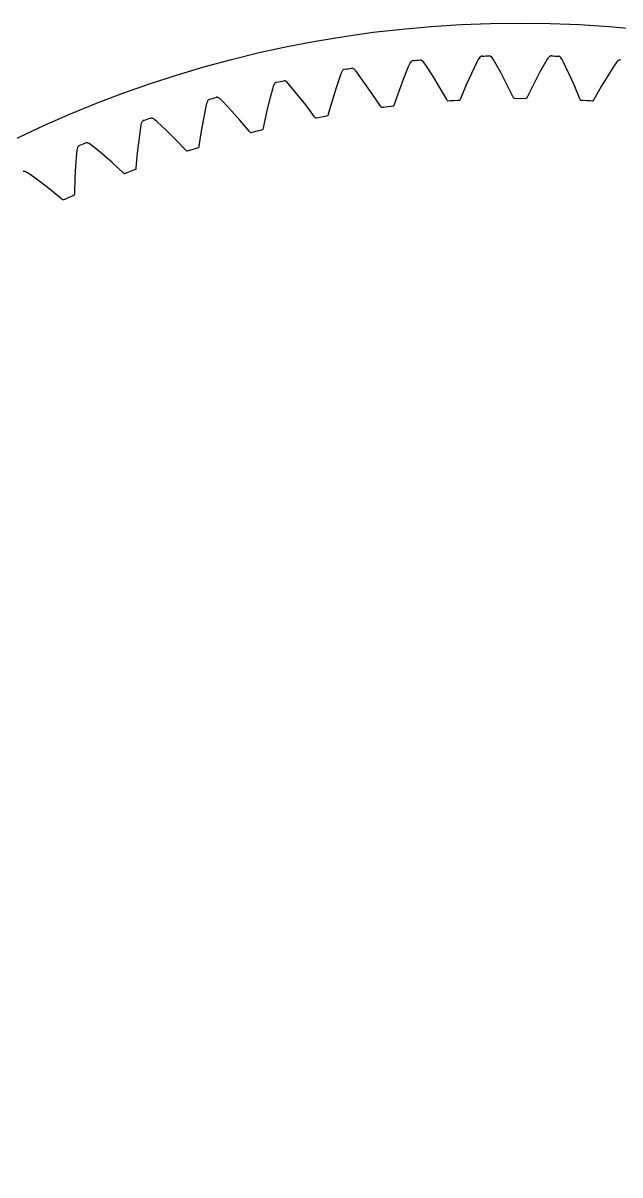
# Model space of a CAD drawing. Extents: x -54 to 54, y -54 to 54.
# Drawn here: x -23 to 4.6, y 0.2 to 53.5 of the extents above; entities that cross this region are included whole.
import ezdxf

# ---------------------------------------------------------------- set-up
doc = ezdxf.new("R2010")
doc.units = 0

msp = doc.modelspace()

# ---------------------------------------------------------------- linework, layer by layer
msp.add_circle((0, 0), 53.5)
msp.add_circle((0, 0), 53.5)
at = {"layer": 'layer0'}
for p, q in [((-5.038, 51.725), (-5.057, 51.707)), ((-5.018, 51.74), (-5.038, 51.725)), ((-4.998, 51.752), (-5.018, 51.74)), ((-4.976, 51.759), (-4.998, 51.752)), ((-4.955, 51.763), (-4.976, 51.759)), ((-4.597, 51.789), (-4.619, 51.792)), ((-4.575, 51.781), (-4.597, 51.789)), ((-4.552, 51.77), (-4.575, 51.781)), ((-4.53, 51.755), (-4.552, 51.77)), ((-4.485, 51.715), (-4.53, 51.755)), ((-1.941, 51.814), (-2.003, 51.688)), ((-1.904, 51.874), (-1.941, 51.814)), ((-1.865, 51.92), (-1.904, 51.874)), ((-1.844, 51.937), (-1.865, 51.92)), ((-1.823, 51.951), (-1.844, 51.937)), ((-1.802, 51.961), (-1.823, 51.951)), ((-1.781, 51.967), (-1.802, 51.961)), ((-1.759, 51.97), (-1.781, 51.967)), ((-1.4, 51.973), (-1.422, 51.979)), ((-1.378, 51.965), (-1.4, 51.973)), ((-1.357, 51.952), (-1.378, 51.965)), ((-1.335, 51.936), (-1.357, 51.952)), ((-1.293, 51.893), (-1.335, 51.936)), ((-1.253, 51.835), (-1.293, 51.893)), ((-1.182, 51.714), (-1.253, 51.835)), ((1.253, 51.835), (1.182, 51.714)), ((1.293, 51.893), (1.253, 51.835)), ((1.335, 51.936), (1.293, 51.893)), ((1.357, 51.952), (1.335, 51.936)), ((1.378, 51.965), (1.357, 51.952)), ((1.4, 51.973), (1.378, 51.965)), ((1.422, 51.979), (1.4, 51.973)), ((1.444, 51.98), (1.422, 51.979)), ((1.802, 51.961), (1.781, 51.967)), ((1.823, 51.951), (1.802, 51.961)), ((1.844, 51.937), (1.823, 51.951)), ((1.865, 51.92), (1.844, 51.937)), ((1.904, 51.874), (1.865, 51.92)), ((1.941, 51.814), (1.904, 51.874)), ((2.003, 51.688), (1.941, 51.814)), ((4.53, 51.755), (4.485, 51.715)), ((4.552, 51.77), (4.53, 51.755)), ((4.575, 51.781), (4.552, 51.77)), ((4.597, 51.789), (4.575, 51.781)), ((4.619, 51.792), (4.597, 51.789)), ((4.641, 51.792), (4.619, 51.792)), ((-8.264, 51.247), (-8.293, 51.183)), ((-8.231, 51.297), (-8.264, 51.247)), ((-8.213, 51.317), (-8.231, 51.297)), ((-8.194, 51.333), (-8.213, 51.317)), ((-8.174, 51.346), (-8.194, 51.333)), ((-8.153, 51.355), (-8.174, 51.346)), ((-8.132, 51.36), (-8.153, 51.355)), ((-7.776, 51.407), (-7.799, 51.41)), ((-7.754, 51.401), (-7.776, 51.407)), ((-7.731, 51.392), (-7.754, 51.401)), ((-7.707, 51.378), (-7.731, 51.392)), ((-7.66, 51.341), (-7.707, 51.378)), ((-7.613, 51.288), (-7.66, 51.341)), ((-7.528, 51.176), (-7.613, 51.288)), ((-5.182, 51.467), (-5.4, 50.929)), ((-5.127, 51.596), (-5.182, 51.467)), ((-5.094, 51.658), (-5.127, 51.596)), ((-5.057, 51.707), (-5.094, 51.658)), ((-4.441, 51.66), (-4.485, 51.715)), ((-4.364, 51.543), (-4.441, 51.66)), ((-4.05, 51.054), (-4.364, 51.543)), ((-2.003, 51.688), (-2.255, 51.165)), ((-0.899, 51.207), (-1.182, 51.714)), ((-0.628, 50.69), (-0.899, 51.207)), ((0.899, 51.207), (0.628, 50.69)), ((1.182, 51.714), (0.899, 51.207)), ((2.255, 51.165), (2.003, 51.688)), ((4.364, 51.543), (4.05, 51.054)), ((4.441, 51.66), (4.364, 51.543)), ((4.485, 51.715), (4.441, 51.66)), ((-11.373, 50.693), (-11.403, 50.641)), ((-11.356, 50.714), (-11.373, 50.693)), ((-11.338, 50.731), (-11.356, 50.714)), ((-11.319, 50.745), (-11.338, 50.731)), ((-11.299, 50.755), (-11.319, 50.745)), ((-11.279, 50.762), (-11.299, 50.755)), ((-10.926, 50.831), (-10.949, 50.832)), ((-10.903, 50.827), (-10.926, 50.831)), ((-10.88, 50.818), (-10.903, 50.827)), ((-10.856, 50.806), (-10.88, 50.818)), ((-10.806, 50.772), (-10.856, 50.806)), ((-10.756, 50.722), (-10.806, 50.772)), ((-10.665, 50.616), (-10.756, 50.722)), ((-8.34, 51.05), (-8.525, 50.5)), ((-8.293, 51.183), (-8.34, 51.05)), ((-7.185, 50.708), (-7.528, 51.176)), ((-6.852, 50.229), (-7.185, 50.708)), ((-5.4, 50.929), (-5.606, 50.383)), ((-3.747, 50.555), (-4.05, 51.054)), ((-2.255, 51.165), (-2.494, 50.633)), ((-0.322, 50.07), (-0.628, 50.69)), ((0.628, 50.69), (0.322, 50.07)), ((2.494, 50.633), (2.255, 51.165)), ((4.05, 51.054), (3.747, 50.555)), ((-11.467, 50.44), (-11.618, 49.879)), ((-11.429, 50.575), (-11.467, 50.44)), ((-11.403, 50.641), (-11.429, 50.575)), ((-10.293, 50.169), (-10.665, 50.616)), ((-9.931, 49.712), (-10.293, 50.169)), ((-8.525, 50.5), (-8.697, 49.942)), ((-6.473, 49.651), (-6.852, 50.229)), ((-5.606, 50.383), (-5.833, 49.73)), ((-3.404, 49.955), (-3.747, 50.555)), ((-2.494, 50.633), (-2.761, 49.995)), ((2.761, 49.995), (2.494, 50.633)), ((3.747, 50.555), (3.404, 49.955)), ((-14.55, 49.638), (-14.666, 49.07)), ((-14.52, 49.775), (-14.55, 49.638)), ((-14.499, 49.843), (-14.52, 49.775)), ((-14.472, 49.897), (-14.499, 49.843)), ((-14.457, 49.919), (-14.472, 49.897)), ((-14.44, 49.937), (-14.457, 49.919)), ((-14.422, 49.952), (-14.44, 49.937)), ((-14.403, 49.964), (-14.422, 49.952)), ((-14.382, 49.971), (-14.403, 49.964)), ((-14.035, 50.062), (-14.057, 50.062)), ((-14.012, 50.059), (-14.035, 50.062)), ((-13.988, 50.052), (-14.012, 50.059)), ((-13.963, 50.042), (-13.988, 50.052)), ((-13.911, 50.01), (-13.963, 50.042)), ((-13.858, 49.964), (-13.911, 50.01)), ((-13.76, 49.863), (-13.858, 49.964)), ((-13.362, 49.441), (-13.76, 49.863)), ((-11.618, 49.879), (-11.755, 49.312)), ((-9.517, 49.158), (-9.931, 49.712)), ((-8.697, 49.942), (-8.883, 49.276)), ((-6.436, 49.598), (-6.473, 49.651)), ((-6.426, 49.591), (-6.436, 49.598)), ((-6.412, 49.588), (-6.426, 49.591)), ((-6.311, 49.598), (-6.412, 49.588)), ((-6.144, 49.621), (-6.311, 49.598)), ((-5.978, 49.64), (-6.144, 49.621)), ((-6.144, 49.621), (-6.144, 49.621)), ((-5.877, 49.654), (-5.978, 49.64)), ((-5.864, 49.66), (-5.877, 49.654)), ((-5.856, 49.67), (-5.864, 49.66)), ((-5.833, 49.73), (-5.856, 49.67)), ((-3.37, 49.9), (-3.404, 49.955)), ((-3.36, 49.892), (-3.37, 49.9)), ((-3.347, 49.888), (-3.36, 49.892)), ((-3.245, 49.893), (-3.347, 49.888)), ((-3.078, 49.905), (-3.245, 49.893)), ((-2.91, 49.914), (-3.078, 49.905)), ((-3.078, 49.905), (-3.078, 49.905)), ((-2.809, 49.921), (-2.91, 49.914)), ((-2.796, 49.927), (-2.809, 49.921)), ((-2.787, 49.936), (-2.796, 49.927)), ((-2.761, 49.995), (-2.787, 49.936)), ((-0.292, 50.013), (-0.322, 50.07)), ((-0.283, 50.005), (-0.292, 50.013)), ((-0.27, 50), (-0.283, 50.005)), ((-0.168, 49.998), (-0.27, 50)), ((0, 50), (-0.168, 49.998)), ((0.168, 49.998), (0, 50)), ((0, 50), (0, 50)), ((0.27, 50), (0.168, 49.998)), ((0.283, 50.005), (0.27, 50)), ((0.292, 50.013), (0.283, 50.005)), ((0.322, 50.07), (0.292, 50.013)), ((2.787, 49.936), (2.761, 49.995)), ((2.796, 49.927), (2.787, 49.936)), ((2.809, 49.921), (2.796, 49.927)), ((2.91, 49.914), (2.809, 49.921)), ((3.078, 49.905), (2.91, 49.914)), ((3.245, 49.893), (3.078, 49.905)), ((3.078, 49.905), (3.078, 49.905)), ((3.347, 49.888), (3.245, 49.893)), ((3.36, 49.892), (3.347, 49.888)), ((3.37, 49.9), (3.36, 49.892)), ((3.404, 49.955), (3.37, 49.9)), ((-17.09, 49.103), (-17.112, 49.102)), ((-17.067, 49.102), (-17.09, 49.103)), ((-17.042, 49.096), (-17.067, 49.102)), ((-17.017, 49.087), (-17.042, 49.096)), ((-16.964, 49.059), (-17.017, 49.087)), ((-16.908, 49.016), (-16.964, 49.059)), ((-14.666, 49.07), (-14.769, 48.495)), ((-12.973, 49.006), (-13.362, 49.441)), ((-11.755, 49.312), (-11.9, 48.636)), ((-9.477, 49.108), (-9.517, 49.158)), ((-9.466, 49.101), (-9.477, 49.108)), ((-9.453, 49.099), (-9.466, 49.101)), ((-9.352, 49.116), (-9.453, 49.099)), ((-9.187, 49.148), (-9.352, 49.116)), ((-9.022, 49.178), (-9.187, 49.148)), ((-9.187, 49.148), (-9.187, 49.148)), ((-8.922, 49.198), (-9.022, 49.178)), ((-8.91, 49.205), (-8.922, 49.198)), ((-8.903, 49.215), (-8.91, 49.205)), ((-8.883, 49.276), (-8.903, 49.215)), ((-17.579, 48.649), (-17.659, 48.074)), ((-17.557, 48.787), (-17.579, 48.649)), ((-17.54, 48.856), (-17.557, 48.787)), ((-17.516, 48.911), (-17.54, 48.856)), ((-17.502, 48.934), (-17.516, 48.911)), ((-17.487, 48.954), (-17.502, 48.934)), ((-17.469, 48.97), (-17.487, 48.954)), ((-17.451, 48.982), (-17.469, 48.97)), ((-17.431, 48.991), (-17.451, 48.982)), ((-16.804, 48.922), (-16.908, 49.016)), ((-16.38, 48.524), (-16.804, 48.922)), ((-15.965, 48.114), (-16.38, 48.524)), ((-12.525, 48.479), (-12.973, 49.006)), ((-12.032, 48.529), (-12.196, 48.49)), ((-11.934, 48.555), (-12.032, 48.529)), ((-11.923, 48.563), (-11.934, 48.555)), ((-11.916, 48.574), (-11.923, 48.563)), ((-11.9, 48.636), (-11.916, 48.574)), ((-17.659, 48.074), (-17.726, 47.494)), ((-15.486, 47.616), (-15.965, 48.114)), ((-14.769, 48.495), (-14.872, 47.811)), ((-12.482, 48.431), (-12.525, 48.479)), ((-12.471, 48.425), (-12.482, 48.431)), ((-12.457, 48.424), (-12.471, 48.425)), ((-12.358, 48.447), (-12.457, 48.424)), ((-12.196, 48.49), (-12.358, 48.447)), ((-12.196, 48.49), (-12.196, 48.49)), ((-20.54, 47.474), (-20.585, 46.895)), ((-20.527, 47.614), (-20.54, 47.474)), ((-20.514, 47.683), (-20.527, 47.614)), ((-20.494, 47.74), (-20.514, 47.683)), ((-20.482, 47.764), (-20.494, 47.74)), ((-20.467, 47.784), (-20.482, 47.764)), ((-20.451, 47.801), (-20.467, 47.784)), ((-20.433, 47.815), (-20.451, 47.801)), ((-20.414, 47.825), (-20.433, 47.815)), ((-20.08, 47.958), (-20.103, 47.955)), ((-20.057, 47.958), (-20.08, 47.958)), ((-20.032, 47.954), (-20.057, 47.958)), ((-20.006, 47.947), (-20.032, 47.954)), ((-19.952, 47.922), (-20.006, 47.947)), ((-19.893, 47.882), (-19.952, 47.922)), ((-19.784, 47.794), (-19.893, 47.882)), ((-19.337, 47.424), (-19.784, 47.794)), ((-17.726, 47.494), (-17.787, 46.805)), ((-15.44, 47.571), (-15.486, 47.616)), ((-15.428, 47.566), (-15.44, 47.571)), ((-15.415, 47.565), (-15.428, 47.566)), ((-15.317, 47.594), (-15.415, 47.565)), ((-15.158, 47.647), (-15.317, 47.594)), ((-14.997, 47.696), (-15.158, 47.647)), ((-15.158, 47.647), (-15.158, 47.647)), ((-14.901, 47.729), (-14.997, 47.696)), ((-14.89, 47.737), (-14.901, 47.729)), ((-14.883, 47.748), (-14.89, 47.737)), ((-14.872, 47.811), (-14.883, 47.748)), ((-18.897, 47.04), (-19.337, 47.424)), ((-18.388, 46.572), (-18.897, 47.04)), ((-22.995, 46.631), (-23.017, 46.626)), ((-22.971, 46.632), (-22.995, 46.631)), ((-22.946, 46.63), (-22.971, 46.632)), ((-22.92, 46.624), (-22.946, 46.63)), ((-22.864, 46.602), (-22.92, 46.624)), ((-22.803, 46.567), (-22.864, 46.602)), ((-22.688, 46.486), (-22.803, 46.567)), ((-22.219, 46.144), (-22.688, 46.486)), ((-20.585, 46.895), (-20.616, 46.313)), ((-18.339, 46.53), (-18.388, 46.572)), ((-18.327, 46.526), (-18.339, 46.53)), ((-18.313, 46.526), (-18.327, 46.526)), ((-18.218, 46.561), (-18.313, 46.526)), ((-18.062, 46.623), (-18.218, 46.561)), ((-17.905, 46.682), (-18.062, 46.623)), ((-18.062, 46.623), (-18.062, 46.623)), ((-17.81, 46.721), (-17.905, 46.682)), ((-17.8, 46.73), (-17.81, 46.721)), ((-17.794, 46.741), (-17.8, 46.73)), ((-17.787, 46.805), (-17.794, 46.741)), ((-21.757, 45.788), (-22.219, 46.144)), ((-20.616, 46.313), (-20.634, 45.621)), ((-21.22, 45.352), (-21.757, 45.788)), ((-21.169, 45.313), (-21.22, 45.352)), ((-21.05, 45.351), (-21.143, 45.31)), ((-20.898, 45.423), (-21.05, 45.351)), ((-20.745, 45.492), (-20.898, 45.423)), ((-20.898, 45.423), (-20.898, 45.423)), ((-20.653, 45.536), (-20.745, 45.492)), ((-20.643, 45.546), (-20.653, 45.536)), ((-20.638, 45.557), (-20.643, 45.546)), ((-20.634, 45.621), (-20.638, 45.557)), ((-21.157, 45.309), (-21.169, 45.313)), ((-21.143, 45.31), (-21.157, 45.309))]:
    msp.add_line(p, q, dxfattribs=at)
for centre, start, end in [((-9.398, 105.079), 274.7636, 275.1249), ((-2.911, 105.458), 271.2342, 271.5954), ((3.586, 105.437), 267.7048, 268.066), ((-15.849, 104.301), 278.293, 278.6543), ((-22.24, 103.127), 281.8224, 282.1837), ((-28.546, 101.563), 285.3518, 285.7131), ((-34.744, 99.613), 288.8812, 289.2425), ((-40.811, 97.285), 292.4106, 292.7719)]:
    msp.add_arc(centre, 53.5, start, end, dxfattribs=at)
at = {"layer": 'layer1'}
for p, q in [((-5.038, 51.725), (-5.057, 51.707)), ((-5.018, 51.74), (-5.038, 51.725)), ((-4.998, 51.752), (-5.018, 51.74)), ((-4.976, 51.759), (-4.998, 51.752)), ((-4.955, 51.763), (-4.976, 51.759)), ((-4.597, 51.789), (-4.619, 51.792)), ((-4.575, 51.781), (-4.597, 51.789)), ((-4.552, 51.77), (-4.575, 51.781)), ((-4.53, 51.755), (-4.552, 51.77)), ((-4.485, 51.715), (-4.53, 51.755)), ((-1.941, 51.814), (-2.003, 51.688)), ((-1.904, 51.874), (-1.941, 51.814)), ((-1.865, 51.92), (-1.904, 51.874)), ((-1.844, 51.937), (-1.865, 51.92)), ((-1.823, 51.951), (-1.844, 51.937)), ((-1.802, 51.961), (-1.823, 51.951)), ((-1.781, 51.967), (-1.802, 51.961)), ((-1.759, 51.97), (-1.781, 51.967)), ((-1.4, 51.973), (-1.422, 51.979)), ((-1.378, 51.965), (-1.4, 51.973)), ((-1.357, 51.952), (-1.378, 51.965)), ((-1.335, 51.936), (-1.357, 51.952)), ((-1.293, 51.893), (-1.335, 51.936)), ((-1.253, 51.835), (-1.293, 51.893)), ((-1.182, 51.714), (-1.253, 51.835)), ((1.253, 51.835), (1.182, 51.714)), ((1.293, 51.893), (1.253, 51.835)), ((1.335, 51.936), (1.293, 51.893)), ((1.357, 51.952), (1.335, 51.936)), ((1.378, 51.965), (1.357, 51.952)), ((1.4, 51.973), (1.378, 51.965)), ((1.422, 51.979), (1.4, 51.973)), ((1.444, 51.98), (1.422, 51.979)), ((1.802, 51.961), (1.781, 51.967)), ((1.823, 51.951), (1.802, 51.961)), ((1.844, 51.937), (1.823, 51.951)), ((1.865, 51.92), (1.844, 51.937)), ((1.904, 51.874), (1.865, 51.92)), ((1.941, 51.814), (1.904, 51.874)), ((2.003, 51.688), (1.941, 51.814)), ((4.53, 51.755), (4.485, 51.715)), ((4.552, 51.77), (4.53, 51.755)), ((4.575, 51.781), (4.552, 51.77)), ((4.597, 51.789), (4.575, 51.781)), ((4.619, 51.792), (4.597, 51.789)), ((4.641, 51.792), (4.619, 51.792)), ((-8.264, 51.247), (-8.293, 51.183)), ((-8.231, 51.297), (-8.264, 51.247)), ((-8.213, 51.317), (-8.231, 51.297)), ((-8.194, 51.333), (-8.213, 51.317)), ((-8.174, 51.346), (-8.194, 51.333)), ((-8.153, 51.355), (-8.174, 51.346)), ((-8.132, 51.36), (-8.153, 51.355)), ((-7.776, 51.407), (-7.799, 51.41)), ((-7.754, 51.401), (-7.776, 51.407)), ((-7.731, 51.392), (-7.754, 51.401)), ((-7.707, 51.378), (-7.731, 51.392)), ((-7.66, 51.341), (-7.707, 51.378)), ((-7.613, 51.288), (-7.66, 51.341)), ((-7.528, 51.176), (-7.613, 51.288)), ((-5.182, 51.467), (-5.4, 50.929)), ((-5.127, 51.596), (-5.182, 51.467)), ((-5.094, 51.658), (-5.127, 51.596)), ((-5.057, 51.707), (-5.094, 51.658)), ((-4.441, 51.66), (-4.485, 51.715)), ((-4.364, 51.543), (-4.441, 51.66)), ((-4.05, 51.054), (-4.364, 51.543)), ((-2.003, 51.688), (-2.255, 51.165)), ((-0.899, 51.207), (-1.182, 51.714)), ((-0.628, 50.69), (-0.899, 51.207)), ((0.899, 51.207), (0.628, 50.69)), ((1.182, 51.714), (0.899, 51.207)), ((2.255, 51.165), (2.003, 51.688)), ((4.364, 51.543), (4.05, 51.054)), ((4.441, 51.66), (4.364, 51.543)), ((4.485, 51.715), (4.441, 51.66)), ((-11.373, 50.693), (-11.403, 50.641)), ((-11.356, 50.714), (-11.373, 50.693)), ((-11.338, 50.731), (-11.356, 50.714)), ((-11.319, 50.745), (-11.338, 50.731)), ((-11.299, 50.755), (-11.319, 50.745)), ((-11.279, 50.762), (-11.299, 50.755)), ((-10.926, 50.831), (-10.949, 50.832)), ((-10.903, 50.827), (-10.926, 50.831)), ((-10.88, 50.818), (-10.903, 50.827)), ((-10.856, 50.806), (-10.88, 50.818)), ((-10.806, 50.772), (-10.856, 50.806)), ((-10.756, 50.722), (-10.806, 50.772)), ((-10.665, 50.616), (-10.756, 50.722)), ((-8.34, 51.05), (-8.525, 50.5)), ((-8.293, 51.183), (-8.34, 51.05)), ((-7.185, 50.708), (-7.528, 51.176)), ((-6.852, 50.229), (-7.185, 50.708)), ((-5.4, 50.929), (-5.606, 50.383)), ((-3.747, 50.555), (-4.05, 51.054)), ((-2.255, 51.165), (-2.494, 50.633)), ((-0.322, 50.07), (-0.628, 50.69)), ((0.628, 50.69), (0.322, 50.07)), ((2.494, 50.633), (2.255, 51.165)), ((4.05, 51.054), (3.747, 50.555)), ((-11.467, 50.44), (-11.618, 49.879)), ((-11.429, 50.575), (-11.467, 50.44)), ((-11.403, 50.641), (-11.429, 50.575)), ((-10.293, 50.169), (-10.665, 50.616)), ((-9.931, 49.712), (-10.293, 50.169)), ((-8.525, 50.5), (-8.697, 49.942)), ((-6.473, 49.651), (-6.852, 50.229)), ((-5.606, 50.383), (-5.833, 49.73)), ((-3.404, 49.955), (-3.747, 50.555)), ((-2.494, 50.633), (-2.761, 49.995)), ((2.761, 49.995), (2.494, 50.633)), ((3.747, 50.555), (3.404, 49.955)), ((-14.55, 49.638), (-14.666, 49.07)), ((-14.52, 49.775), (-14.55, 49.638)), ((-14.499, 49.843), (-14.52, 49.775)), ((-14.472, 49.897), (-14.499, 49.843)), ((-14.457, 49.919), (-14.472, 49.897)), ((-14.44, 49.937), (-14.457, 49.919)), ((-14.422, 49.952), (-14.44, 49.937)), ((-14.403, 49.964), (-14.422, 49.952)), ((-14.382, 49.971), (-14.403, 49.964)), ((-14.035, 50.062), (-14.057, 50.062)), ((-14.012, 50.059), (-14.035, 50.062)), ((-13.988, 50.052), (-14.012, 50.059)), ((-13.963, 50.042), (-13.988, 50.052)), ((-13.911, 50.01), (-13.963, 50.042)), ((-13.858, 49.964), (-13.911, 50.01)), ((-13.76, 49.863), (-13.858, 49.964)), ((-13.362, 49.441), (-13.76, 49.863)), ((-11.618, 49.879), (-11.755, 49.312)), ((-9.517, 49.158), (-9.931, 49.712)), ((-8.697, 49.942), (-8.883, 49.276)), ((-6.436, 49.598), (-6.473, 49.651)), ((-6.426, 49.591), (-6.436, 49.598)), ((-6.412, 49.588), (-6.426, 49.591)), ((-6.311, 49.598), (-6.412, 49.588)), ((-6.144, 49.621), (-6.311, 49.598)), ((-5.978, 49.64), (-6.144, 49.621)), ((-6.144, 49.621), (-6.144, 49.621)), ((-5.877, 49.654), (-5.978, 49.64)), ((-5.864, 49.66), (-5.877, 49.654)), ((-5.856, 49.67), (-5.864, 49.66)), ((-5.833, 49.73), (-5.856, 49.67)), ((-3.37, 49.9), (-3.404, 49.955)), ((-3.36, 49.892), (-3.37, 49.9)), ((-3.347, 49.888), (-3.36, 49.892)), ((-3.245, 49.893), (-3.347, 49.888)), ((-3.078, 49.905), (-3.245, 49.893)), ((-2.91, 49.914), (-3.078, 49.905)), ((-3.078, 49.905), (-3.078, 49.905)), ((-2.809, 49.921), (-2.91, 49.914)), ((-2.796, 49.927), (-2.809, 49.921)), ((-2.787, 49.936), (-2.796, 49.927)), ((-2.761, 49.995), (-2.787, 49.936)), ((-0.292, 50.013), (-0.322, 50.07)), ((-0.283, 50.005), (-0.292, 50.013)), ((-0.27, 50), (-0.283, 50.005)), ((-0.168, 49.998), (-0.27, 50)), ((0, 50), (-0.168, 49.998)), ((0.168, 49.998), (0, 50)), ((0, 50), (0, 50)), ((0.27, 50), (0.168, 49.998)), ((0.283, 50.005), (0.27, 50)), ((0.292, 50.013), (0.283, 50.005)), ((0.322, 50.07), (0.292, 50.013)), ((2.787, 49.936), (2.761, 49.995)), ((2.796, 49.927), (2.787, 49.936)), ((2.809, 49.921), (2.796, 49.927)), ((2.91, 49.914), (2.809, 49.921)), ((3.078, 49.905), (2.91, 49.914)), ((3.245, 49.893), (3.078, 49.905)), ((3.078, 49.905), (3.078, 49.905)), ((3.347, 49.888), (3.245, 49.893)), ((3.36, 49.892), (3.347, 49.888)), ((3.37, 49.9), (3.36, 49.892)), ((3.404, 49.955), (3.37, 49.9)), ((-17.09, 49.103), (-17.112, 49.102)), ((-17.067, 49.102), (-17.09, 49.103)), ((-17.042, 49.096), (-17.067, 49.102)), ((-17.017, 49.087), (-17.042, 49.096)), ((-16.964, 49.059), (-17.017, 49.087)), ((-16.908, 49.016), (-16.964, 49.059)), ((-14.666, 49.07), (-14.769, 48.495)), ((-12.973, 49.006), (-13.362, 49.441)), ((-11.755, 49.312), (-11.9, 48.636)), ((-9.477, 49.108), (-9.517, 49.158)), ((-9.466, 49.101), (-9.477, 49.108)), ((-9.453, 49.099), (-9.466, 49.101)), ((-9.352, 49.116), (-9.453, 49.099)), ((-9.187, 49.148), (-9.352, 49.116)), ((-9.022, 49.178), (-9.187, 49.148)), ((-9.187, 49.148), (-9.187, 49.148)), ((-8.922, 49.198), (-9.022, 49.178)), ((-8.91, 49.205), (-8.922, 49.198)), ((-8.903, 49.215), (-8.91, 49.205)), ((-8.883, 49.276), (-8.903, 49.215)), ((-17.579, 48.649), (-17.659, 48.074)), ((-17.557, 48.787), (-17.579, 48.649)), ((-17.54, 48.856), (-17.557, 48.787)), ((-17.516, 48.911), (-17.54, 48.856)), ((-17.502, 48.934), (-17.516, 48.911)), ((-17.487, 48.954), (-17.502, 48.934)), ((-17.469, 48.97), (-17.487, 48.954)), ((-17.451, 48.982), (-17.469, 48.97)), ((-17.431, 48.991), (-17.451, 48.982)), ((-16.804, 48.922), (-16.908, 49.016)), ((-16.38, 48.524), (-16.804, 48.922)), ((-15.965, 48.114), (-16.38, 48.524)), ((-12.525, 48.479), (-12.973, 49.006)), ((-12.032, 48.529), (-12.196, 48.49)), ((-11.934, 48.555), (-12.032, 48.529)), ((-11.923, 48.563), (-11.934, 48.555)), ((-11.916, 48.574), (-11.923, 48.563)), ((-11.9, 48.636), (-11.916, 48.574)), ((-17.659, 48.074), (-17.726, 47.494)), ((-15.486, 47.616), (-15.965, 48.114)), ((-14.769, 48.495), (-14.872, 47.811)), ((-12.482, 48.431), (-12.525, 48.479)), ((-12.471, 48.425), (-12.482, 48.431)), ((-12.457, 48.424), (-12.471, 48.425)), ((-12.358, 48.447), (-12.457, 48.424)), ((-12.196, 48.49), (-12.358, 48.447)), ((-12.196, 48.49), (-12.196, 48.49)), ((-20.54, 47.474), (-20.585, 46.895)), ((-20.527, 47.614), (-20.54, 47.474)), ((-20.514, 47.683), (-20.527, 47.614)), ((-20.494, 47.74), (-20.514, 47.683)), ((-20.482, 47.764), (-20.494, 47.74)), ((-20.467, 47.784), (-20.482, 47.764)), ((-20.451, 47.801), (-20.467, 47.784)), ((-20.433, 47.815), (-20.451, 47.801)), ((-20.414, 47.825), (-20.433, 47.815)), ((-20.08, 47.958), (-20.103, 47.955)), ((-20.057, 47.958), (-20.08, 47.958)), ((-20.032, 47.954), (-20.057, 47.958)), ((-20.006, 47.947), (-20.032, 47.954)), ((-19.952, 47.922), (-20.006, 47.947)), ((-19.893, 47.882), (-19.952, 47.922)), ((-19.784, 47.794), (-19.893, 47.882)), ((-19.337, 47.424), (-19.784, 47.794)), ((-17.726, 47.494), (-17.787, 46.805)), ((-15.44, 47.571), (-15.486, 47.616)), ((-15.428, 47.566), (-15.44, 47.571)), ((-15.415, 47.565), (-15.428, 47.566)), ((-15.317, 47.594), (-15.415, 47.565)), ((-15.158, 47.647), (-15.317, 47.594)), ((-14.997, 47.696), (-15.158, 47.647)), ((-15.158, 47.647), (-15.158, 47.647)), ((-14.901, 47.729), (-14.997, 47.696)), ((-14.89, 47.737), (-14.901, 47.729)), ((-14.883, 47.748), (-14.89, 47.737)), ((-14.872, 47.811), (-14.883, 47.748)), ((-18.897, 47.04), (-19.337, 47.424)), ((-18.388, 46.572), (-18.897, 47.04)), ((-22.995, 46.631), (-23.017, 46.626)), ((-22.971, 46.632), (-22.995, 46.631)), ((-22.946, 46.63), (-22.971, 46.632)), ((-22.92, 46.624), (-22.946, 46.63)), ((-22.864, 46.602), (-22.92, 46.624)), ((-22.803, 46.567), (-22.864, 46.602)), ((-22.688, 46.486), (-22.803, 46.567)), ((-22.219, 46.144), (-22.688, 46.486)), ((-20.585, 46.895), (-20.616, 46.313)), ((-18.339, 46.53), (-18.388, 46.572)), ((-18.327, 46.526), (-18.339, 46.53)), ((-18.313, 46.526), (-18.327, 46.526)), ((-18.218, 46.561), (-18.313, 46.526)), ((-18.062, 46.623), (-18.218, 46.561)), ((-17.905, 46.682), (-18.062, 46.623)), ((-18.062, 46.623), (-18.062, 46.623)), ((-17.81, 46.721), (-17.905, 46.682)), ((-17.8, 46.73), (-17.81, 46.721)), ((-17.794, 46.741), (-17.8, 46.73)), ((-17.787, 46.805), (-17.794, 46.741)), ((-21.757, 45.788), (-22.219, 46.144)), ((-20.616, 46.313), (-20.634, 45.621)), ((-21.22, 45.352), (-21.757, 45.788)), ((-21.169, 45.313), (-21.22, 45.352)), ((-21.05, 45.351), (-21.143, 45.31)), ((-20.898, 45.423), (-21.05, 45.351)), ((-20.745, 45.492), (-20.898, 45.423)), ((-20.898, 45.423), (-20.898, 45.423)), ((-20.653, 45.536), (-20.745, 45.492)), ((-20.643, 45.546), (-20.653, 45.536)), ((-20.638, 45.557), (-20.643, 45.546)), ((-20.634, 45.621), (-20.638, 45.557)), ((-21.157, 45.309), (-21.169, 45.313)), ((-21.143, 45.31), (-21.157, 45.309))]:
    msp.add_line(p, q, dxfattribs=at)
for centre, start, end in [((-9.398, 105.079), 274.7636, 275.1249), ((-2.911, 105.458), 271.2342, 271.5954), ((3.586, 105.437), 267.7048, 268.066), ((-15.849, 104.301), 278.293, 278.6543), ((-22.24, 103.127), 281.8224, 282.1837), ((-28.546, 101.563), 285.3518, 285.7131), ((-34.744, 99.613), 288.8812, 289.2425), ((-40.811, 97.285), 292.4106, 292.7719)]:
    msp.add_arc(centre, 53.5, start, end, dxfattribs=at)

doc.saveas('drawing.dxf')
